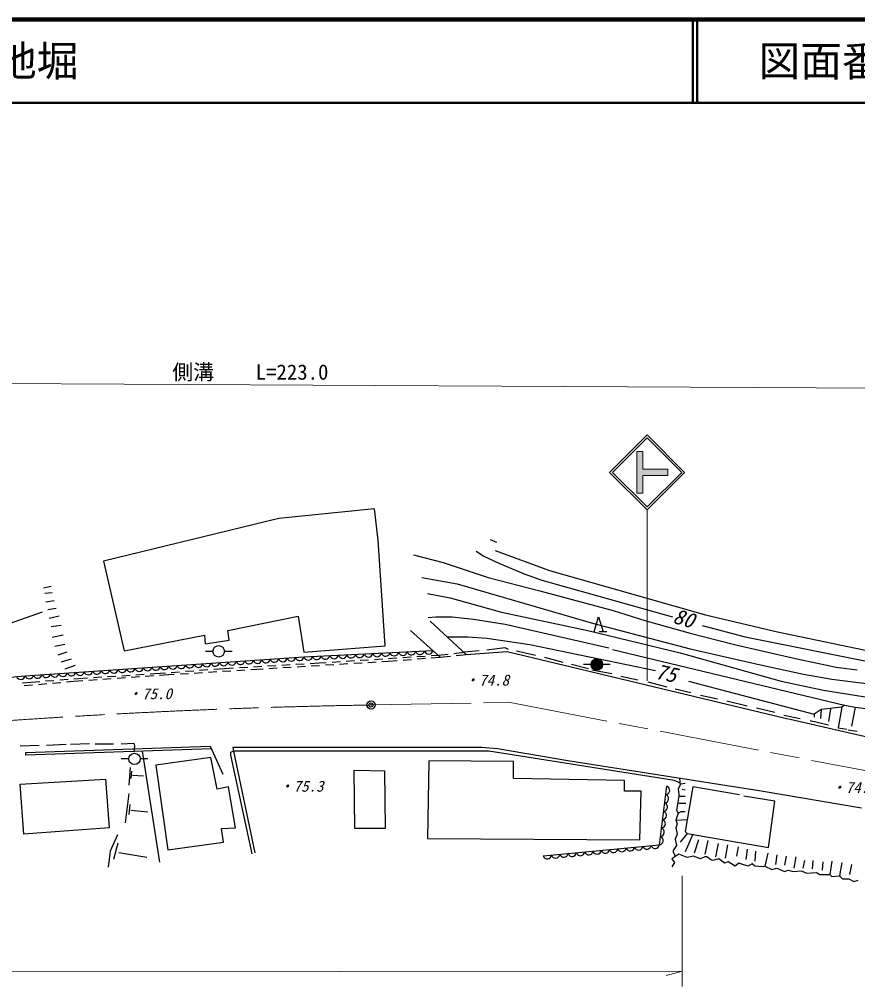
# Model space of a CAD drawing. Units: millimetres, scale not verified. Extents: x 40000 to 680000, y 20000 to 380000.
# Drawn here: x 427950 to 528516, y 263920 to 380000 of the extents above; entities that cross this region are included whole.
import ezdxf
from ezdxf.enums import TextEntityAlignment as Align

# ---------------------------------------------------------------- set-up
doc = ezdxf.new("R2010")
doc.units = ezdxf.units.MM
doc.header["$LTSCALE"] = 1000
doc.header["$PDMODE"] = 32
doc.header["$PDSIZE"] = 500
doc.linetypes.add('CHAIN', pattern=[18.5, 12, -1.5, 3.5, -1.5])
for name, color, linetype, lineweight in [('M-BGD', 7, 'Continuous', 25), ('M-BMK', 2, 'CHAIN', 13), ('M-BMK-SRVR', 3, 'Continuous', 25), ('M-STR-HTXT', 7, 'Continuous', 13), ('M-STR-STRC', 7, 'Continuous', 25), ('M-TTL', 2, 'Continuous', 140), ('M-TTL-LINE', 7, 'Continuous', 50)]:
    doc.layers.add(name, color=color, linetype=linetype, lineweight=lineweight)
doc.layers.add('M-TTL-TXT', color=7, linetype='Continuous')
doc.styles.add('ＭＳ ゴシック', font='')
doc.styles.get('ＭＳ ゴシック').set_extended_font_data('MS Gothic')

msp = doc.modelspace()

# ---------------------------------------------------------------- hatches: boundary and pattern name
at = {"layer": 'M-BGD'}
msp.add_hatch(color=256, dxfattribs=at).paths.add_polyline_path([(497906, 302583, -1), (496540, 302583, -1)])
at = {"layer": 'M-STR-STRC'}
msp.add_hatch(color=256, dxfattribs=at).paths.add_polyline_path([(502008, 328136), (502758, 328136), (502758, 326011), (505758, 326011), (505758, 325261), (502758, 325261), (502758, 323136), (502008, 323136)])

# ---------------------------------------------------------------- linework, layer by layer
at = {"layer": 'M-BGD'}
for p, q in [((470561, 321240), (459093, 320107)), ((470985, 317514), (470561, 321240)), ((459093, 320107), (438049, 314974)), ((471831, 304814), (470985, 317514)), ((484447, 317599), (485209, 317260)), ((482753, 316160), (483685, 315567)), ((485039, 316244), (491559, 313874)), ((438049, 314974), (440505, 304222)), ((475218, 315736), (478774, 314805)), ((478774, 314805), (484193, 313027)), ((483685, 315567), (485463, 314720)), ((485463, 314720), (488511, 313450)), ((488511, 313450), (490627, 312688)), ((491559, 313874), (510270, 308540)), ((476234, 313027), (480467, 312265)), ((480467, 312265), (496723, 307524)), ((484193, 313027), (490373, 311418)), ((490627, 312688), (506291, 308286)), ((431784, 311926), (430853, 311757)), ((431869, 311164), (431022, 311080)), ((490373, 311418), (499179, 309048)), ((432123, 310233), (431107, 310064)), ((476911, 311080), (479621, 310572)), ((479621, 310572), (485801, 308878)), ((430683, 308878), (421539, 305661)), ((432377, 309302), (431361, 309132)), ((485801, 308878), (496131, 306677)), ((499179, 309048), (502989, 307862)), ((432715, 308370), (431530, 308116)), ((452951, 306677), (461417, 308370)), ((461417, 308370), (462095, 304052)), ((476996, 308201), (477927, 308286)), ((477250, 307778), (481568, 303798)), ((477927, 308286), (479875, 308286)), ((479875, 308286), (482415, 308032)), ((482415, 308032), (486225, 307439)), ((502989, 307862), (508407, 306338)), ((510270, 308540), (518906, 306508)), ((432969, 307270), (431784, 307100)), ((453120, 305492), (452951, 306677)), ((474879, 306677), (478435, 303460)), ((486225, 307439), (498671, 304560)), ((496131, 306677), (507222, 303968)), ((496723, 307524), (508407, 304476)), ((509847, 307270), (515011, 305915)), ((518906, 306508), (532961, 303544)), ((433223, 306084), (431869, 305830)), ((440505, 304222), (450157, 306084)), ((450157, 306084), (450241, 305068)), ((450241, 305068), (453120, 305492)), ((479367, 305915), (481737, 305915)), ((481737, 305915), (484023, 305746)), ((484023, 305746), (489188, 304984)), ((508407, 306338), (513741, 304984)), ((515011, 305915), (533469, 302190)), ((433393, 304984), (432207, 304730)), ((450266, 304193), (451180, 304194)), ((452559, 304193), (453473, 304194)), ((462095, 304052), (471831, 304814)), ((483092, 304222), (481298, 304047)), ((481568, 303798), (486479, 304137)), ((486225, 304560), (484023, 304306)), ((486648, 304391), (486225, 304560)), ((486479, 304137), (519668, 296178)), ((487579, 304222), (489865, 303714)), ((489188, 304984), (504259, 301851)), ((499094, 304391), (526949, 297702)), ((508407, 304476), (516874, 302528)), ((513741, 304984), (520684, 303375)), ((433647, 304052), (432546, 303714)), ((434155, 303206), (432969, 302867)), ((467156, 302977), (468154, 303042)), ((468852, 303088), (469850, 303153)), ((470549, 303199), (471547, 303264)), ((471453, 302933), (472212, 302979)), ((472212, 302979), (473280, 303062)), ((472245, 303310), (473243, 303375)), ((473942, 303421), (474939, 303486)), ((473977, 303115), (474974, 303192)), ((475638, 303532), (476636, 303597)), ((475672, 303246), (476669, 303323)), ((477334, 303643), (478172, 303698)), ((477367, 303377), (478435, 303460)), ((478172, 303698), (479387, 303834)), ((478435, 303460), (479654, 303591)), ((480083, 303911), (481298, 304047)), ((480350, 303667), (481568, 303798)), ((490966, 303460), (493167, 302867)), ((507222, 303968), (519329, 300581)), ((520684, 303375), (525933, 302274)), ((434663, 302444), (433393, 302020)), ((447872, 301763), (448870, 301837)), ((449568, 301889), (450565, 301963)), ((451263, 302014), (452549, 302110)), ((452323, 301766), (453321, 301827)), ((452549, 302110), (453643, 302173)), ((454020, 301870), (455018, 301932)), ((454342, 302213), (455341, 302271)), ((455717, 301975), (456421, 302018)), ((456039, 302311), (457038, 302369)), ((456421, 302018), (457179, 302064)), ((457737, 302409), (458735, 302466)), ((457878, 302107), (458876, 302168)), ((459434, 302507), (460432, 302564)), ((459575, 302210), (460573, 302271)), ((461131, 302604), (462129, 302662)), ((461272, 302313), (462270, 302374)), ((462828, 302702), (463923, 302765)), ((462969, 302417), (463967, 302477)), ((463923, 302765), (464761, 302820)), ((464666, 302520), (465664, 302581)), ((465460, 302866), (466458, 302931)), ((466362, 302623), (467361, 302684)), ((468059, 302726), (469057, 302787)), ((469756, 302830), (470754, 302890)), ((494183, 302613), (496215, 302105)), ((495627, 302618), (496541, 302619)), ((496639, 301936), (499009, 301512)), ((497921, 302618), (498834, 302619)), ((516874, 302528), (522039, 301428)), ((525933, 302274), (528473, 301936)), ((431104, 300605), (432101, 300679)), ((432799, 300732), (433796, 300807)), ((434494, 300859), (435569, 300940)), ((435569, 300940), (436139, 300976)), ((436275, 300692), (437272, 300762)), ((436837, 301021), (437835, 301084)), ((437971, 300812), (438968, 300882)), ((438534, 301129), (439532, 301192)), ((439666, 300931), (440664, 301002)), ((440230, 301237), (441228, 301301)), ((441362, 301051), (442360, 301121)), ((441927, 301345), (442925, 301409)), ((443058, 301170), (444055, 301241)), ((443623, 301453), (444193, 301490)), ((444193, 301490), (445479, 301585)), ((444754, 301290), (445830, 301366)), ((445830, 301366), (446534, 301409)), ((446177, 301637), (447174, 301711)), ((447233, 301452), (448231, 301514)), ((448930, 301557), (449928, 301618)), ((450627, 301661), (451625, 301723)), ((500110, 301174), (502142, 300750)), ((522039, 301428), (525425, 300835)), ((525425, 300835), (533215, 299819)), ((428329, 300373), (429331, 300472)), ((428538, 300045), (429534, 300132)), ((429331, 300472), (430406, 300552)), ((430231, 300193), (431227, 300280)), ((431925, 300341), (432921, 300429)), ((433618, 300490), (434500, 300567)), ((434500, 300567), (435576, 300643)), ((503327, 300496), (505613, 299904)), ((506629, 299650), (508492, 299226)), ((508238, 300581), (523309, 296602)), ((519329, 300581), (524409, 299480)), ((509677, 298888), (511709, 298464)), ((524409, 299480), (533045, 298126)), ((512810, 298210), (515265, 297618)), ((516366, 297364), (518567, 296856)), ((524155, 297194), (523309, 296602)), ((524155, 297194), (524071, 296094)), ((526611, 297448), (524155, 297194)), ((525256, 297279), (525002, 295755)), ((526611, 297448), (526187, 294993)), ((526949, 297702), (526611, 297448)), ((526949, 297702), (528219, 297448)), ((528219, 297448), (527796, 295162)), ((528219, 297448), (531013, 297110)), ((519668, 296517), (521615, 296094)), ((519668, 296178), (520000, 296090)), ((520000, 296090), (520430, 296009)), ((520430, 296009), (527373, 294400)), ((523309, 296602), (523309, 296263)), ((522801, 295840), (525002, 295332)), ((526187, 294993), (527203, 294824)), ((527373, 294739), (528473, 294570)), ((527373, 294400), (530336, 293723)), ((430345, 292876), (428059, 292792)), ((428736, 292030), (450834, 292792)), ((433562, 292961), (431191, 292876)), ((436356, 293046), (434070, 292961)), ((437033, 293046), (439235, 293046)), ((440166, 293046), (441690, 293130)), ((441690, 293130), (441775, 292792)), ((441775, 292792), (441690, 292114)), ((450834, 292792), (452358, 289405)), ((483431, 292622), (453543, 292622)), ((485293, 292453), (483431, 292622)), ((451003, 292453), (428736, 291691)), ((428736, 291691), (428736, 292030)), ((442701, 292169), (444758, 278873)), ((450919, 291437), (444315, 290506)), ((451681, 287627), (450919, 291437)), ((453628, 292199), (453289, 292030)), ((453289, 292030), (453289, 291691)), ((453289, 291691), (455855, 279846)), ((484277, 292199), (453628, 292199)), ((506545, 288643), (484277, 292199)), ((493760, 291014), (485293, 292453)), ((440166, 291281), (441080, 291282)), ((441241, 290224), (441066, 288083)), ((442459, 291281), (443373, 291282)), ((444315, 290506), (445754, 280346)), ((477081, 291014), (476911, 281700)), ((487241, 290929), (477081, 291014)), ((487241, 288897), (487241, 290929)), ((516959, 287373), (493760, 291014)), ((441422, 289779), (441339, 288916)), ((441536, 289301), (442857, 289233)), ((468191, 282886), (468106, 289913)), ((468106, 289913), (471747, 289828)), ((471747, 289828), (471831, 282886)), ((428059, 288220), (438303, 288812)), ((428482, 282208), (428059, 288220)), ((438303, 288812), (438727, 282970)), ((453035, 287881), (451681, 287627)), ((453882, 282970), (453035, 287881)), ((500533, 288643), (487241, 288897)), ((500533, 287373), (500533, 288643)), ((507137, 288389), (506545, 288643)), ((507222, 288135), (506968, 287627)), ((507137, 288897), (507222, 288135)), ((507307, 288220), (507137, 288389)), ((507815, 288304), (507307, 288220)), ((508746, 287881), (507815, 282547)), ((514334, 286950), (508746, 287881)), ((441066, 287117), (440644, 283571)), ((502565, 287373), (500533, 287373)), ((502396, 281531), (502565, 287373)), ((507053, 286780), (506799, 285087)), ((506968, 287627), (507053, 287034)), ((507053, 287034), (507053, 286780)), ((507053, 286780), (507815, 286780)), ((507476, 287627), (507815, 287542)), ((518567, 286188), (514842, 286780)), ((528981, 285341), (516959, 287373)), ((441199, 285769), (441080, 284578)), ((507053, 285934), (507899, 285934)), ((517805, 280600), (518567, 286188)), ((441314, 285119), (443358, 284890)), ((506968, 284748), (506714, 283902)), ((506799, 285087), (506968, 284748)), ((507307, 284918), (506968, 284748)), ((507815, 284918), (507307, 284918)), ((506714, 283902), (508069, 283986)), ((506714, 283902), (506883, 283478)), ((506883, 283478), (506714, 282970)), ((438727, 282970), (428482, 282208)), ((452189, 282886), (453882, 282970)), ((452443, 281277), (452189, 282886)), ((471831, 282886), (468191, 282886)), ((506883, 282208), (506629, 281616)), ((506714, 282970), (506883, 282208)), ((508069, 282293), (507222, 281277)), ((507815, 282547), (508069, 282293)), ((508746, 282208), (507815, 280092)), ((508069, 282293), (517805, 280600)), ((439755, 281133), (439256, 279175)), ((445754, 280346), (452443, 281277)), ((476911, 281700), (502396, 281531)), ((506629, 281616), (506799, 280854)), ((509423, 281531), (508915, 279922)), ((510524, 281446), (510185, 279838)), ((511794, 281108), (511455, 279499)), ((512895, 280938), (512641, 279330)), ((439895, 280010), (443242, 279464)), ((507053, 279838), (506206, 279245)), ((506799, 280854), (506375, 280261)), ((506375, 280261), (506375, 280092)), ((506375, 280092), (506629, 279584)), ((508069, 279414), (507053, 279838)), ((514165, 280684), (513995, 279584)), ((515265, 280430), (515096, 279160)), ((516281, 280176), (516197, 278991)), ((517721, 279922), (517382, 278398)), ((518821, 279753), (518652, 278568)), ((506206, 279245), (506545, 278822)), ((506545, 278822), (506206, 278314)), ((508831, 279584), (508069, 279414)), ((509677, 279245), (508831, 279584)), ((510185, 279499), (509677, 279245)), ((510439, 279499), (510185, 279499)), ((510863, 279160), (510439, 279499)), ((511117, 279076), (510863, 279160)), ((511879, 279245), (511117, 279076)), ((512556, 278737), (511879, 279245)), ((512979, 278906), (512556, 278737)), ((513826, 278398), (512979, 278906)), ((514249, 278737), (513826, 278398)), ((515350, 278398), (514249, 278737)), ((515858, 278652), (515350, 278398)), ((516197, 278398), (515858, 278652)), ((519922, 279584), (519753, 278483)), ((521107, 279499), (520853, 278144)), ((522123, 279076), (521954, 278144)), ((523139, 279076), (523055, 278060)), ((524325, 278906), (524240, 277890)), ((525425, 278991), (525171, 277382)), ((526611, 278822), (526357, 277213)), ((517128, 278314), (516197, 278398)), ((517382, 278398), (517128, 278314)), ((517382, 278398), (518229, 277975)), ((518229, 277975), (518821, 278144)), ((518821, 278144), (519753, 277721)), ((519753, 277721), (520176, 277890)), ((520176, 277890), (520769, 277721)), ((520769, 277721), (521785, 277806)), ((521785, 277806), (522377, 277552)), ((522377, 277552), (523563, 277636)), ((523563, 277636), (523986, 277382)), ((527796, 278568), (527542, 277382)), ((523986, 277382), (525171, 277382)), ((525171, 277382), (525425, 277128)), ((525425, 277128), (526357, 277213)), ((526357, 277213), (526695, 276874)), ((526695, 276874), (527457, 276874)), ((527457, 276874), (528050, 276536)), ((528050, 276536), (528558, 276705))]:
    msp.add_line(p, q, dxfattribs=at)
for points in [[(383432, 297164), (395070, 298312), (428640, 301235), (462092, 303486), (477564, 304248)], [(453543, 292622), (453628, 292199), (456208, 279988)], [(490788, 279603), (504729, 280946), (505638, 287976)], [(439732, 282150), (438836, 280166), (438608, 278253)]]:
    msp.add_lwpolyline(points, dxfattribs=at)
for centre in [(451862, 304157), (497223, 302583), (441762, 291245)]:
    msp.add_circle(centre, 683, dxfattribs=at)
for centre, radius, start, end in [((474979, 304254), 533, 197.29223, 348.34941), ((476010, 304305), 533, 197.29223, 348.34941), ((477042, 304356), 533, 197.29223, 348.34941), ((454482, 303096), 523, 197.41581, 350.28417), ((455495, 303165), 523, 197.41581, 350.28417), ((456509, 303233), 523, 197.41581, 350.28417), ((457523, 303301), 523, 197.41581, 350.28417), ((458536, 303369), 523, 197.41581, 350.28417), ((459550, 303437), 523, 197.41581, 350.28417), ((460564, 303506), 523, 197.41581, 350.28417), ((461577, 303574), 523, 197.41581, 350.28417), ((462602, 303644), 533, 197.29223, 348.34941), ((463633, 303695), 533, 197.29223, 348.34941), ((464665, 303746), 533, 197.29223, 348.34941), ((465696, 303797), 533, 197.29223, 348.34941), ((466727, 303848), 533, 197.29223, 348.34941), ((467759, 303898), 533, 197.29223, 348.34941), ((468790, 303949), 533, 197.29223, 348.34941), ((469822, 304000), 533, 197.29223, 348.34941), ((470853, 304051), 533, 197.29223, 348.34941), ((471885, 304102), 533, 197.29223, 348.34941), ((472916, 304152), 533, 197.29223, 348.34941), ((473947, 304203), 533, 197.29223, 348.34941), ((437249, 301937), 523, 197.41581, 350.28417), ((438262, 302005), 523, 197.41581, 350.28417), ((439276, 302073), 523, 197.41581, 350.28417), ((440290, 302141), 523, 197.41581, 350.28417), ((441303, 302210), 523, 197.41581, 350.28417), ((442317, 302278), 523, 197.41581, 350.28417), ((443331, 302346), 523, 197.41581, 350.28417), ((444344, 302414), 523, 197.41581, 350.28417), ((445358, 302482), 523, 197.41581, 350.28417), ((446372, 302551), 523, 197.41581, 350.28417), ((447386, 302619), 523, 197.41581, 350.28417), ((448399, 302687), 523, 197.41581, 350.28417), ((449413, 302755), 523, 197.41581, 350.28417), ((450427, 302824), 523, 197.41581, 350.28417), ((451440, 302892), 523, 197.41581, 350.28417), ((452454, 302960), 523, 197.41581, 350.28417), ((453468, 303028), 523, 197.41581, 350.28417), ((428121, 301316), 526, 198.82258, 351.12854), ((429139, 301391), 523, 197.41581, 350.28417), ((430153, 301459), 523, 197.41581, 350.28417), ((431166, 301527), 523, 197.41581, 350.28417), ((432180, 301596), 523, 197.41581, 350.28417), ((433194, 301664), 523, 197.41581, 350.28417), ((434207, 301732), 523, 197.41581, 350.28417), ((435221, 301800), 523, 197.41581, 350.28417), ((436235, 301868), 523, 197.41581, 350.28417), ((505453, 287490), 520, 276.01936, 69.25545), ((505324, 286485), 520, 276.01936, 69.25545), ((505194, 285481), 520, 276.01936, 69.25545), ((505064, 284477), 520, 276.01936, 69.25545), ((504934, 283472), 520, 276.01936, 69.25545), ((504805, 282468), 520, 276.01936, 69.25545), ((504221, 281011), 513, 198.20679, 352.79641), ((504675, 281464), 520, 276.01936, 69.25545), ((492271, 279860), 513, 198.20679, 352.79641), ((493267, 279955), 513, 198.20679, 352.79641), ((494262, 280051), 513, 198.20679, 352.79641), ((495258, 280147), 513, 198.20679, 352.79641), ((496254, 280243), 513, 198.20679, 352.79641), ((497250, 280339), 513, 198.20679, 352.79641), ((498246, 280435), 513, 198.20679, 352.79641), ((499242, 280531), 513, 198.20679, 352.79641), ((500237, 280627), 513, 198.20679, 352.79641), ((501233, 280723), 513, 198.20679, 352.79641), ((502229, 280819), 513, 198.20679, 352.79641), ((503225, 280915), 513, 198.20679, 352.79641), ((491275, 279764), 513, 198.20679, 352.79641)]:
    msp.add_arc(centre, radius, start, end, dxfattribs=at)
at = {"layer": 'M-BMK'}
msp.add_lwpolyline([(470141, 297720), (486648, 298041), (533045, 289151)], dxfattribs=at)
msp.add_arc((483675, -519261), 817093, 90.94909, 94.35603, dxfattribs=at)
at = {"layer": 'M-BMK-SRVR'}
msp.add_circle((470141, 297720), 500, dxfattribs=at)
msp.add_point((470141, 297720), dxfattribs=at)
at = {"layer": 'M-STR-HTXT'}
for p, q in [((347456, 336734), (570383, 335548)), ((507476, 277213), (507476, 263920)), ((339921, 265614), (507476, 265774)), ((507476, 265774), (505545, 265254))]:
    msp.add_line(p, q, dxfattribs=at)
at = {"layer": 'M-STR-STRC', "lineweight": 13}
for p, q in [((498759, 325636), (503259, 330136)), ((499112, 325636), (503259, 329783)), ((507759, 325636), (503259, 330136)), ((507406, 325636), (503259, 329783)), ((502008, 328136), (502008, 323136)), ((502008, 328136), (502758, 328136)), ((502758, 328136), (502758, 326011)), ((498759, 325636), (503259, 321136)), ((499112, 325636), (503259, 321489)), ((502758, 326011), (505758, 326011)), ((502758, 325261), (505758, 325261)), ((502758, 325261), (502758, 323136)), ((503259, 321489), (507406, 325636)), ((503259, 321136), (507759, 325636)), ((505758, 326011), (505758, 325261)), ((502008, 323136), (502758, 323136)), ((503259, 321136), (503259, 300614))]:
    msp.add_line(p, q, dxfattribs=at)
at = {"layer": 'M-STR-STRC'}
for p, q in [((496893, 306508), (497433, 308308)), ((497433, 308308), (497973, 306508)), ((498423, 306508), (497523, 306508))]:
    msp.add_line(p, q, dxfattribs=at)
at = {"layer": 'M-TTL'}
msp.add_line((680000, 380000), (40000, 380000), dxfattribs=at)
at = {"layer": 'M-TTL-LINE'}
for p, q in [((508747, 380000), (508747, 370000)), ((509247, 380000), (509247, 370000)), ((40000, 370000), (680000, 370000))]:
    msp.add_line(p, q, dxfattribs=at)

# ---------------------------------------------------------------- texts
at = {"layer": 'M-BGD', "style": 'ＭＳ ゴシック', "oblique": 15}
msp.add_text('75', height=1833, rotation=347.314, dxfattribs=at).set_placement((504013, 300384), align=Align.BOTTOM_LEFT)
for s, p in [('・74.8', (481308, 299652)), ('・75.0', (440876, 298020)), ('・75.3', (459052, 286919)), ('・74.3', (525296, 286774))]:
    msp.add_text(s, height=1320, dxfattribs=at).set_placement(p, align=Align.BOTTOM_LEFT)
at = {"layer": 'M-STR-HTXT', "style": 'ＭＳ ゴシック'}
msp.add_text('側溝\u3000\u3000L=223.0', height=1833, dxfattribs=at).set_placement((446299, 336208), align=Align.BOTTOM_LEFT)
at = {"layer": 'M-STR-STRC', "style": 'ＭＳ ゴシック', "oblique": 15}
msp.add_text('80', height=1833, rotation=343.852, dxfattribs=at).set_placement((506065, 307072), align=Align.BOTTOM_LEFT)
at = {"layer": 'M-TTL-TXT', "style": 'ＭＳ ゴシック'}
msp.add_text('山口市徳地堀', height=3666, dxfattribs=at).set_placement((405024, 375000), align=Align.MIDDLE_LEFT)
msp.add_text('図面番号', height=3666, dxfattribs=at).set_placement((526622, 375000), align=Align.MIDDLE_CENTER)

doc.saveas('drawing.dxf')
